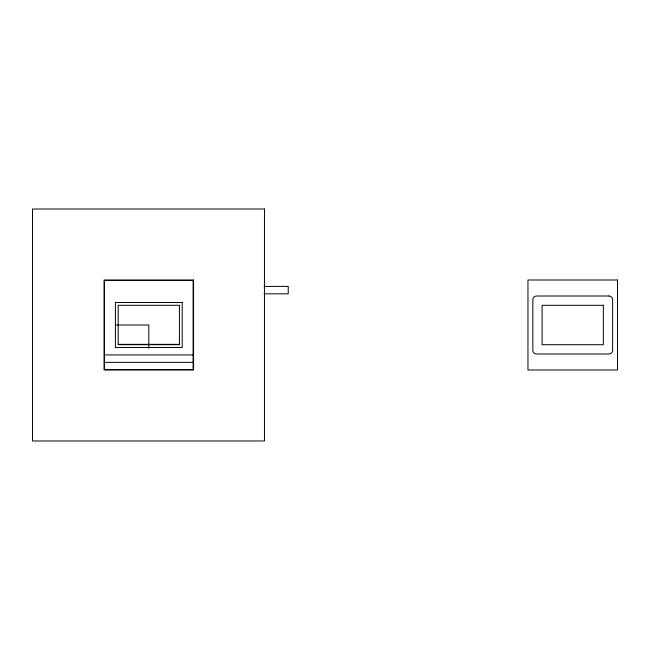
<?xml version="1.0" encoding="UTF-8"?>
<svg xmlns="http://www.w3.org/2000/svg" width="650" height="650" viewBox="0 0 650 650"><rect width="100%" height="100%" fill="white"/><g stroke="black" fill="none" stroke-linecap="round" stroke-linejoin="round"><path stroke-width="0.97" d="M264.03 286.398L288.218 286.398L288.218 293.824L264.03 293.824M115.57 325L148.801 325L148.801 348.213M118.194 344.354L179.416 344.354M104.496 354.924L193.099 354.924M104.496 362.351L193.099 362.351M264.461 209.024L32.5 209.024L32.5 440.976L264.461 440.976L264.461 209.024M193.562 280.004L104.032 280.004L104.032 369.996L193.562 369.996L193.562 280.004M617.5 280.004L527.962 280.004L527.962 369.996L617.5 369.996L617.5 280.004M193.099 280.467L104.496 280.467L104.496 369.533L193.099 369.533L193.099 280.467M608.92 296.01L536.551 296.01A3.713 3.713 0 0 0 532.837 299.715L532.837 350.285A3.713 3.713 0 0 0 536.551 353.998L608.92 353.998A3.713 3.713 0 0 0 612.625 350.285L612.625 299.715A3.713 3.713 0 0 0 608.92 296.01M182.203 302.502L115.399 302.502L115.399 347.498L182.203 347.498L182.203 302.502M179.416 305.289L118.178 305.289L118.178 344.719L179.416 344.719L179.416 305.289M603.354 305.289L542.116 305.289L542.116 344.719L603.354 344.719L603.354 305.289"/></g></svg>
